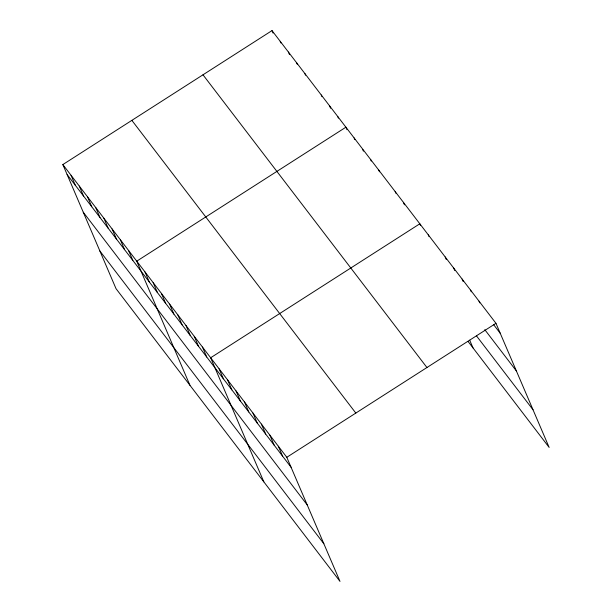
<?xml version="1.0" encoding="UTF-8"?>
<svg xmlns="http://www.w3.org/2000/svg" width="612" height="612" viewBox="0 0 612 612"><rect width="100%" height="100%" fill="white"/><g stroke="black" fill="none" stroke-linecap="round" stroke-linejoin="round"><path stroke-width="0.92" d="M62.845 164.574L286.798 457.286L339.997 581.4L116.035 288.688L62.845 164.574L272.003 30.6L495.965 323.312L549.155 447.426L468.088 341.465M286.798 457.286L495.965 323.312M493.471 324.452L500.241 333.295M484.796 329.677L516.383 370.964M476.61 336.042L533.014 409.765M202.985 74.809L426.939 367.521M131.863 120.365L355.824 413.077M67.121 174.558L291.082 467.27M83.263 212.219L307.224 504.938M99.894 251.027L323.855 543.739M479.043 301.196L479.754 302.863M470.582 290.142L471.294 291.802M462.121 279.08L463.192 281.574M453.66 268.025L454.731 270.519M445.199 256.964L446.27 259.457M428.278 234.847L428.989 236.515M420.528 225.453L419.817 223.793L210.65 357.768L263.849 481.881M469.71 340.203L473.015 347.907M403.392 202.327L404.463 204.821M395.184 191.594L395.895 193.254M378.759 170.128L379.471 171.788M370.543 159.395L371.262 161.055M362.694 149.496L363.406 151.156M354.126 137.93L354.838 139.59M346.981 129.69L345.91 127.197L136.751 261.171L189.942 385.285M337.702 116.464L338.413 118.124M329.486 105.731L330.557 108.225M321.277 94.998L321.988 96.658M304.853 73.532L305.564 75.192M296.644 62.799L297.356 64.467M288.428 52.066L289.499 54.56M280.22 41.333L280.931 43.001M272.003 30.6L273.074 33.094M278.338 446.232L282.622 456.215M269.877 435.17L274.161 445.154M261.416 424.116L265.7 434.099M252.955 413.054L257.239 423.037M244.494 402L248.778 411.983M236.033 390.938L240.317 400.921M227.572 379.884L231.856 389.867M219.111 368.822L223.395 378.813M202.442 347.035L206.726 357.018M194.234 336.302L198.51 346.285M186.017 325.569L190.301 335.552M177.809 314.836L182.085 324.819M169.593 304.103L173.877 314.086M161.384 293.37L165.661 303.353M153.168 282.637L157.452 292.62M144.96 271.904L149.244 281.887M128.535 250.438L132.819 260.421M120.327 239.705L124.603 249.688M112.111 228.972L116.395 238.955M103.902 218.239L108.179 228.222M95.686 207.506L99.97 217.49M87.478 196.773L91.762 206.757M79.269 186.04L83.546 196.024M71.053 175.307L75.337 185.291"/></g></svg>
